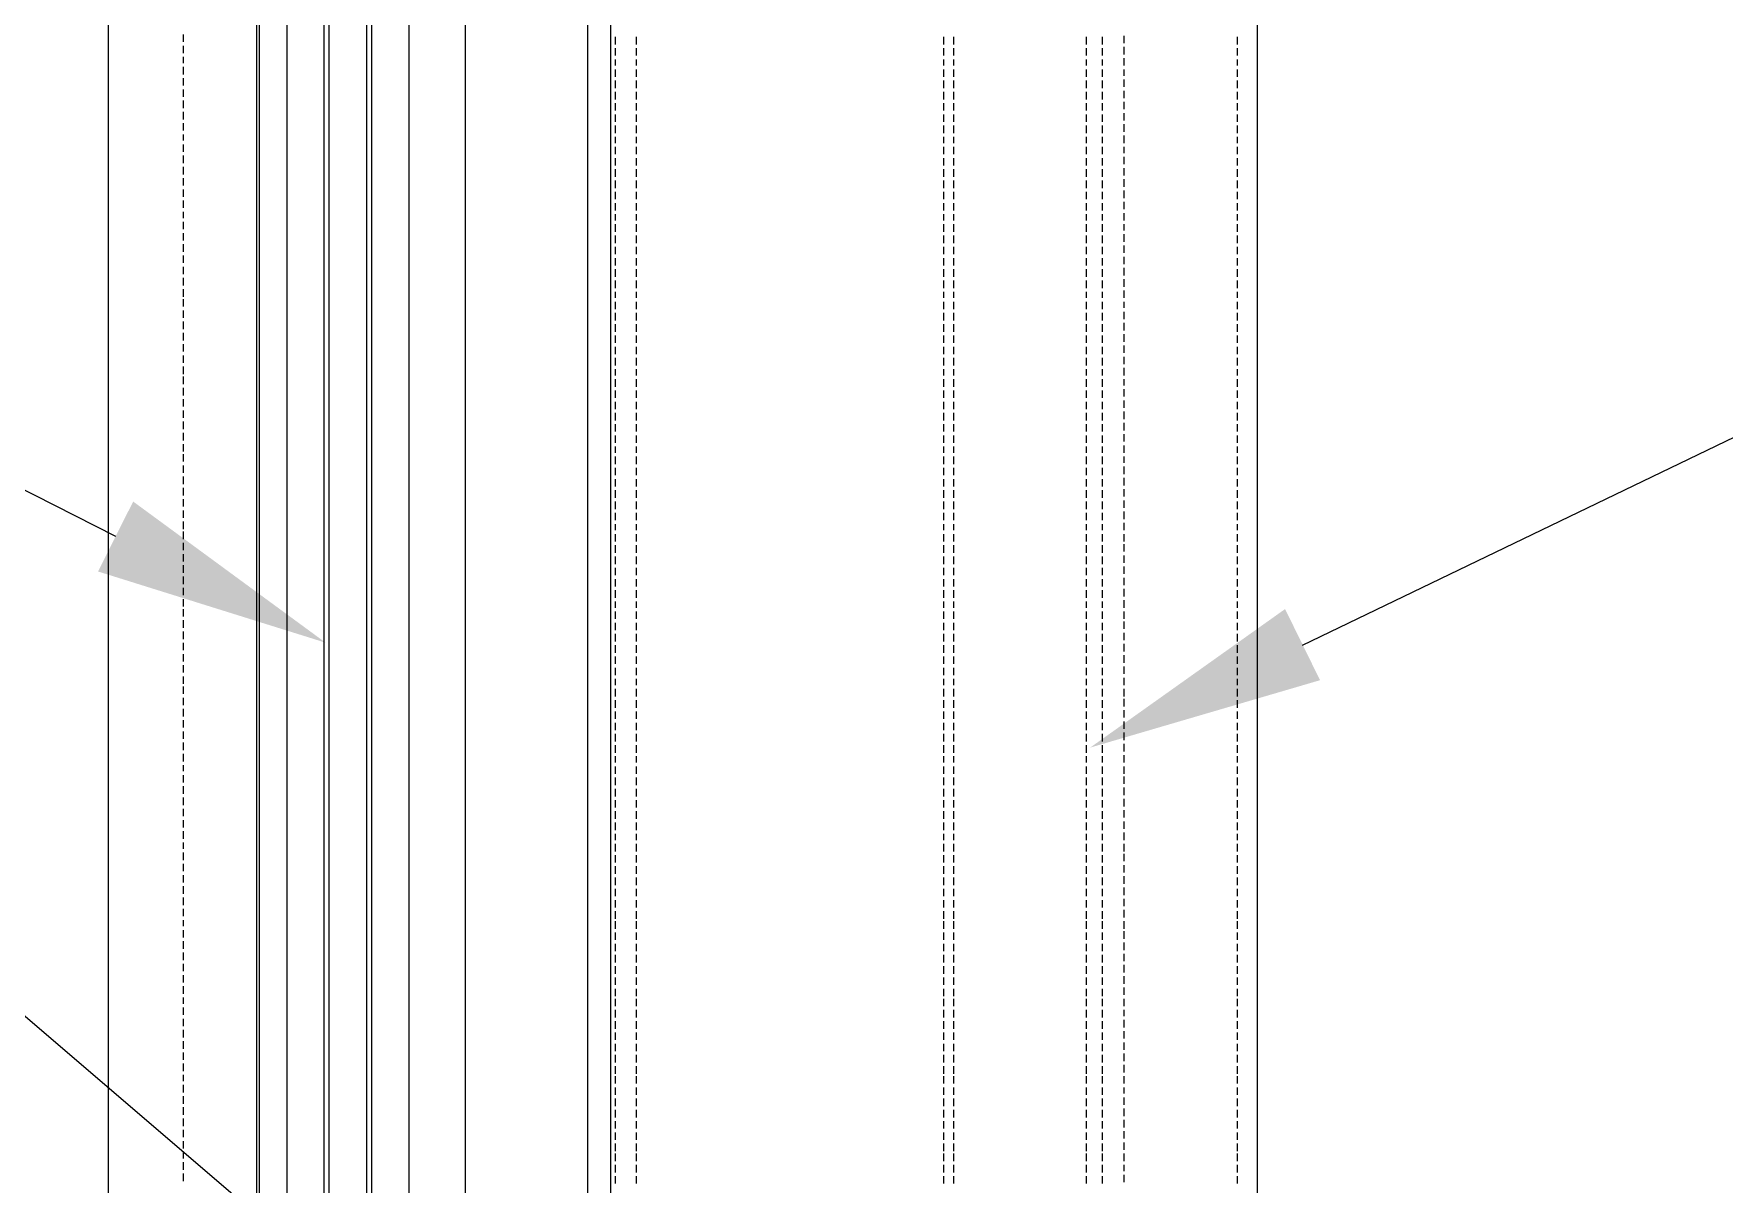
# Model space of a CAD drawing. Header units: millimetres. Extents: x 14345 to 64157, y -11631 to -3212.
# Drawn here: x 31338 to 32769, y -6146 to -5171 of the extents above; entities that cross this region are included whole.
import ezdxf

# ---------------------------------------------------------------- set-up
doc = ezdxf.new("R2010")
doc.units = ezdxf.units.MM
doc.header["$MEASUREMENT"] = 0
doc.layers.add('NewA-Zz_30_30-P_ExternalReferenceDrawing', color=7, linetype='Continuous')

msp = doc.modelspace()

# ---------------------------------------------------------------- hatches: boundary and pattern name
at = {"layer": 'NewA-Zz_30_30-P_ExternalReferenceDrawing', "linetype": 'Continuous', "lineweight": 13}
for points in [[(31421.7, -5567.6), (31392, -5626.9), (31584.7, -5687.2)], [(32427.1, -5719), (32397.5, -5658.7), (32232.4, -5776.1)]]:
    msp.add_hatch(color=7, dxfattribs=at).paths.add_polyline_path(points)

# ---------------------------------------------------------------- linework, layer by layer
at = {"layer": 'NewA-Zz_30_30-P_ExternalReferenceDrawing', "linetype": 'Continuous', "flags": 128}
for points in [[(31400.5, -3581.2), (31400.5, -6691.6)], [(31526.4, -6275.7), (31526.4, -3581.2)], [(31528.6, -6286.3), (31528.6, -3581.2)], [(31551.8, -3581.2), (31551.8, -6473.6), (31806.9, -6473.6), (31806.9, -3581.2)], [(31583.6, -6473.6), (31583.6, -3581.2)], [(31587.8, -6473.6), (31587.8, -3581.2)], [(31619.6, -6473.6), (31619.6, -3581.2)], [(31623.8, -6473.6), (31623.8, -3581.2)], [(31655.6, -6473.6), (31655.6, -3581.2)], [(31703.2, -6473.6), (31703.2, -3581.2)], [(31826, -6267.2), (32374.2, -6267.2), (32374.2, -3581.2)], [(31826, -3581.2), (31826, -6267.2), (32374.2, -6267.2)], [(32412.3, -5689.4), (34251.7, -4802.5), (34451.7, -4802.5)], [(31668.3, -6293.7), (30052.2, -4908.3), (29852.2, -4908.3)], [(31406.9, -5597.3), (30052.2, -4908.3), (29852.2, -4908.3)], [(31464, -5171.8), (31464, -5178.2)], [(31464, -5181.4), (31464, -5187.7)], [(31830.2, -5180.3), (31830.2, -5173.9)], [(31830.2, -5189.8), (31830.2, -5183.5)], [(31848.2, -5180.3), (31848.2, -5173.9)], [(31848.2, -5189.8), (31848.2, -5183.5)], [(32108.5, -5180.3), (32108.5, -5173.9)], [(32108.5, -5189.8), (32108.5, -5183.5)], [(32117, -5180.3), (32117, -5173.9)], [(32117, -5189.8), (32117, -5183.5)], [(32229.2, -5180.3), (32229.2, -5173.9)], [(32229.2, -5189.8), (32229.2, -5183.5)], [(32242.9, -5180.3), (32242.9, -5173.9)], [(32242.9, -5189.8), (32242.9, -5183.5)], [(32260.9, -5172.9), (32260.9, -5179.2)], [(32260.9, -5182.4), (32260.9, -5188.8)], [(32357.2, -5180.3), (32357.2, -5173.9)], [(32357.2, -5189.8), (32357.2, -5183.5)], [(31464, -5190.9), (31464, -5196.2)], [(31830.2, -5198.3), (31830.2, -5193)], [(31848.2, -5198.3), (31848.2, -5193)], [(32108.5, -5198.3), (32108.5, -5193)], [(32117, -5198.3), (32117, -5193)], [(32229.2, -5198.3), (32229.2, -5193)], [(32242.9, -5198.3), (32242.9, -5193)], [(32260.9, -5191.9), (32260.9, -5198.3)], [(32357.2, -5198.3), (32357.2, -5193)], [(31464, -5199.3), (31464, -5205.7)], [(31464, -5208.9), (31464, -5215.2)], [(31830.2, -5207.8), (31830.2, -5201.5)], [(31830.2, -5217.3), (31830.2, -5211)], [(31848.2, -5207.8), (31848.2, -5201.5)], [(31848.2, -5217.3), (31848.2, -5211)], [(32108.5, -5207.8), (32108.5, -5201.5)], [(32108.5, -5217.3), (32108.5, -5211)], [(32117, -5207.8), (32117, -5201.5)], [(32117, -5217.3), (32117, -5211)], [(32229.2, -5207.8), (32229.2, -5201.5)], [(32229.2, -5217.3), (32229.2, -5211)], [(32242.9, -5207.8), (32242.9, -5201.5)], [(32242.9, -5217.3), (32242.9, -5211)], [(32260.9, -5201.5), (32260.9, -5206.8)], [(32260.9, -5209.9), (32260.9, -5216.3)], [(32357.2, -5207.8), (32357.2, -5201.5)], [(32357.2, -5217.3), (32357.2, -5211)], [(31464, -5218.4), (31464, -5224.7)], [(31830.2, -5226.9), (31830.2, -5220.5)], [(31848.2, -5226.9), (31848.2, -5220.5)], [(32108.5, -5226.9), (32108.5, -5220.5)], [(32117, -5226.9), (32117, -5220.5)], [(32229.2, -5226.9), (32229.2, -5220.5)], [(32242.9, -5226.9), (32242.9, -5220.5)], [(32260.9, -5219.5), (32260.9, -5225.8)], [(32357.2, -5226.9), (32357.2, -5220.5)], [(31464, -5227.9), (31464, -5234.3)], [(31464, -5237.4), (31464, -5243.8)], [(31830.2, -5236.4), (31830.2, -5230)], [(31830.2, -5245.9), (31830.2, -5239.6)], [(31848.2, -5236.4), (31848.2, -5230)], [(31848.2, -5245.9), (31848.2, -5239.6)], [(32108.5, -5236.4), (32108.5, -5230)], [(32108.5, -5245.9), (32108.5, -5239.6)], [(32117, -5236.4), (32117, -5230)], [(32117, -5245.9), (32117, -5239.6)], [(32229.2, -5236.4), (32229.2, -5230)], [(32229.2, -5245.9), (32229.2, -5239.6)], [(32242.9, -5236.4), (32242.9, -5230)], [(32242.9, -5245.9), (32242.9, -5239.6)], [(32260.9, -5229), (32260.9, -5235.3)], [(32260.9, -5238.5), (32260.9, -5244.9)], [(32357.2, -5236.4), (32357.2, -5230)], [(32357.2, -5245.9), (32357.2, -5239.6)], [(31464, -5247), (31464, -5253.3)], [(31830.2, -5255.4), (31830.2, -5249.1)], [(31848.2, -5255.4), (31848.2, -5249.1)], [(32108.5, -5255.4), (32108.5, -5249.1)], [(32117, -5255.4), (32117, -5249.1)], [(32229.2, -5255.4), (32229.2, -5249.1)], [(32242.9, -5255.4), (32242.9, -5249.1)], [(32260.9, -5248), (32260.9, -5254.4)], [(32357.2, -5255.4), (32357.2, -5249.1)], [(31464, -5256.5), (31464, -5261.8)], [(31464, -5265), (31464, -5271.3)], [(31830.2, -5263.9), (31830.2, -5258.6)], [(31830.2, -5273.4), (31830.2, -5267.1)], [(31848.2, -5263.9), (31848.2, -5258.6)], [(31848.2, -5273.4), (31848.2, -5267.1)], [(32108.5, -5263.9), (32108.5, -5258.6)], [(32108.5, -5273.4), (32108.5, -5267.1)], [(32117, -5263.9), (32117, -5258.6)], [(32117, -5273.4), (32117, -5267.1)], [(32229.2, -5263.9), (32229.2, -5258.6)], [(32229.2, -5273.4), (32229.2, -5267.1)], [(32242.9, -5263.9), (32242.9, -5258.6)], [(32242.9, -5273.4), (32242.9, -5267.1)], [(32260.9, -5257.6), (32260.9, -5263.9)], [(32260.9, -5267.1), (32260.9, -5272.4)], [(32357.2, -5263.9), (32357.2, -5258.6)], [(32357.2, -5273.4), (32357.2, -5267.1)], [(31464, -5274.5), (31464, -5280.8)], [(31830.2, -5283), (31830.2, -5276.6)], [(31848.2, -5283), (31848.2, -5276.6)], [(32108.5, -5283), (32108.5, -5276.6)], [(32117, -5283), (32117, -5276.6)], [(32229.2, -5283), (32229.2, -5276.6)], [(32242.9, -5283), (32242.9, -5276.6)], [(32260.9, -5275.5), (32260.9, -5281.9)], [(32357.2, -5283), (32357.2, -5276.6)], [(31464, -5284), (31464, -5290.4)], [(31464, -5293.5), (31464, -5299.9)], [(31830.2, -5292.5), (31830.2, -5286.1)], [(31830.2, -5302), (31830.2, -5295.7)], [(31848.2, -5292.5), (31848.2, -5286.1)], [(31848.2, -5302), (31848.2, -5295.7)], [(32108.5, -5292.5), (32108.5, -5286.1)], [(32108.5, -5302), (32108.5, -5295.7)], [(32117, -5292.5), (32117, -5286.1)], [(32117, -5302), (32117, -5295.7)], [(32229.2, -5292.5), (32229.2, -5286.1)], [(32229.2, -5302), (32229.2, -5295.7)], [(32242.9, -5292.5), (32242.9, -5286.1)], [(32242.9, -5302), (32242.9, -5295.7)], [(32260.9, -5285.1), (32260.9, -5291.4)], [(32260.9, -5294.6), (32260.9, -5300.9)], [(32357.2, -5292.5), (32357.2, -5286.1)], [(32357.2, -5302), (32357.2, -5295.7)], [(31464, -5303.1), (31464, -5309.4)], [(31830.2, -5311.5), (31830.2, -5305.2)], [(31848.2, -5311.5), (31848.2, -5305.2)], [(32108.5, -5311.5), (32108.5, -5305.2)], [(32117, -5311.5), (32117, -5305.2)], [(32229.2, -5311.5), (32229.2, -5305.2)], [(32242.9, -5311.5), (32242.9, -5305.2)], [(32260.9, -5304.1), (32260.9, -5310.5)], [(32357.2, -5311.5), (32357.2, -5305.2)], [(31464, -5312.6), (31464, -5318.9)], [(31464, -5322.1), (31464, -5327.4)], [(31830.2, -5321.1), (31830.2, -5314.7)], [(31830.2, -5329.5), (31830.2, -5324.2)], [(31848.2, -5321.1), (31848.2, -5314.7)], [(31848.2, -5329.5), (31848.2, -5324.2)], [(32108.5, -5321.1), (32108.5, -5314.7)], [(32108.5, -5329.5), (32108.5, -5324.2)], [(32117, -5321.1), (32117, -5314.7)], [(32117, -5329.5), (32117, -5324.2)], [(32229.2, -5321.1), (32229.2, -5314.7)], [(32229.2, -5329.5), (32229.2, -5324.2)], [(32242.9, -5321.1), (32242.9, -5314.7)], [(32242.9, -5329.5), (32242.9, -5324.2)], [(32260.9, -5313.6), (32260.9, -5320)], [(32260.9, -5323.2), (32260.9, -5329.5)], [(32357.2, -5321.1), (32357.2, -5314.7)], [(32357.2, -5329.5), (32357.2, -5324.2)], [(31464, -5330.6), (31464, -5336.9)], [(31464, -5340.1), (31464, -5346.5)], [(31830.2, -5339), (31830.2, -5332.7)], [(31848.2, -5339), (31848.2, -5332.7)], [(32108.5, -5339), (32108.5, -5332.7)], [(32117, -5339), (32117, -5332.7)], [(32229.2, -5339), (32229.2, -5332.7)], [(32242.9, -5339), (32242.9, -5332.7)], [(32260.9, -5332.7), (32260.9, -5338)], [(32357.2, -5339), (32357.2, -5332.7)], [(31464, -5349.6), (31464, -5356)], [(31830.2, -5348.6), (31830.2, -5342.2)], [(31830.2, -5358.1), (31830.2, -5351.7)], [(31848.2, -5348.6), (31848.2, -5342.2)], [(31848.2, -5358.1), (31848.2, -5351.7)], [(32108.5, -5348.6), (32108.5, -5342.2)], [(32108.5, -5358.1), (32108.5, -5351.7)], [(32117, -5348.6), (32117, -5342.2)], [(32117, -5358.1), (32117, -5351.7)], [(32229.2, -5348.6), (32229.2, -5342.2)], [(32229.2, -5358.1), (32229.2, -5351.7)], [(32242.9, -5348.6), (32242.9, -5342.2)], [(32242.9, -5358.1), (32242.9, -5351.7)], [(32260.9, -5341.2), (32260.9, -5347.5)], [(32260.9, -5350.7), (32260.9, -5357)], [(32357.2, -5348.6), (32357.2, -5342.2)], [(32357.2, -5358.1), (32357.2, -5351.7)], [(31464, -5359.2), (31464, -5365.5)], [(31464, -5368.7), (31464, -5375)], [(31830.2, -5367.6), (31830.2, -5361.3)], [(31848.2, -5367.6), (31848.2, -5361.3)], [(32108.5, -5367.6), (32108.5, -5361.3)], [(32117, -5367.6), (32117, -5361.3)], [(32229.2, -5367.6), (32229.2, -5361.3)], [(32242.9, -5367.6), (32242.9, -5361.3)], [(32260.9, -5360.2), (32260.9, -5366.6)], [(32357.2, -5367.6), (32357.2, -5361.3)], [(31464, -5378.2), (31464, -5384.6)], [(31830.2, -5377.1), (31830.2, -5370.8)], [(31830.2, -5386.7), (31830.2, -5380.3)], [(31848.2, -5377.1), (31848.2, -5370.8)], [(31848.2, -5386.7), (31848.2, -5380.3)], [(32108.5, -5377.1), (32108.5, -5370.8)], [(32108.5, -5386.7), (32108.5, -5380.3)], [(32117, -5377.1), (32117, -5370.8)], [(32117, -5386.7), (32117, -5380.3)], [(32229.2, -5377.1), (32229.2, -5370.8)], [(32229.2, -5386.7), (32229.2, -5380.3)], [(32242.9, -5377.1), (32242.9, -5370.8)], [(32242.9, -5386.7), (32242.9, -5380.3)], [(32260.9, -5369.7), (32260.9, -5376.1)], [(32260.9, -5379.3), (32260.9, -5385.6)], [(32357.2, -5377.1), (32357.2, -5370.8)], [(32357.2, -5386.7), (32357.2, -5380.3)], [(31464, -5387.7), (31464, -5394.1)], [(31464, -5396.2), (31464, -5402.5)], [(31830.2, -5395.1), (31830.2, -5389.8)], [(31830.2, -5404.7), (31830.2, -5398.3)], [(31848.2, -5395.1), (31848.2, -5389.8)], [(31848.2, -5404.7), (31848.2, -5398.3)], [(32108.5, -5395.1), (32108.5, -5389.8)], [(32108.5, -5404.7), (32108.5, -5398.3)], [(32117, -5395.1), (32117, -5389.8)], [(32117, -5404.7), (32117, -5398.3)], [(32229.2, -5395.1), (32229.2, -5389.8)], [(32229.2, -5404.7), (32229.2, -5398.3)], [(32242.9, -5395.1), (32242.9, -5389.8)], [(32242.9, -5404.7), (32242.9, -5398.3)], [(32260.9, -5388.8), (32260.9, -5395.1)], [(32260.9, -5398.3), (32260.9, -5403.6)], [(32357.2, -5395.1), (32357.2, -5389.8)], [(32357.2, -5404.7), (32357.2, -5398.3)], [(31464, -5405.7), (31464, -5412.1)], [(31830.2, -5414.2), (31830.2, -5407.8)], [(31848.2, -5414.2), (31848.2, -5407.8)], [(32108.5, -5414.2), (32108.5, -5407.8)], [(32117, -5414.2), (32117, -5407.8)], [(32229.2, -5414.2), (32229.2, -5407.8)], [(32242.9, -5414.2), (32242.9, -5407.8)], [(32260.9, -5406.8), (32260.9, -5413.1)], [(32357.2, -5414.2), (32357.2, -5407.8)], [(31464, -5415.2), (31464, -5421.6)], [(31464, -5424.8), (31464, -5431.1)], [(31830.2, -5423.7), (31830.2, -5417.4)], [(31830.2, -5433.2), (31830.2, -5426.9)], [(31848.2, -5423.7), (31848.2, -5417.4)], [(31848.2, -5433.2), (31848.2, -5426.9)], [(32108.5, -5423.7), (32108.5, -5417.4)], [(32108.5, -5433.2), (32108.5, -5426.9)], [(32117, -5423.7), (32117, -5417.4)], [(32117, -5433.2), (32117, -5426.9)], [(32229.2, -5423.7), (32229.2, -5417.4)], [(32229.2, -5433.2), (32229.2, -5426.9)], [(32242.9, -5423.7), (32242.9, -5417.4)], [(32242.9, -5433.2), (32242.9, -5426.9)], [(32260.9, -5416.3), (32260.9, -5422.7)], [(32260.9, -5425.8), (32260.9, -5432.2)], [(32357.2, -5423.7), (32357.2, -5417.4)], [(32357.2, -5433.2), (32357.2, -5426.9)], [(31464, -5434.3), (31464, -5440.6)], [(31830.2, -5442.8), (31830.2, -5436.4)], [(31848.2, -5442.8), (31848.2, -5436.4)], [(32108.5, -5442.8), (32108.5, -5436.4)], [(32117, -5442.8), (32117, -5436.4)], [(32229.2, -5442.8), (32229.2, -5436.4)], [(32242.9, -5442.8), (32242.9, -5436.4)], [(32260.9, -5435.4), (32260.9, -5441.7)], [(32357.2, -5442.8), (32357.2, -5436.4)], [(31464, -5443.8), (31464, -5450.2)], [(31464, -5453.3), (31464, -5459.7)], [(31830.2, -5452.3), (31830.2, -5445.9)], [(31830.2, -5460.8), (31830.2, -5455.5)], [(31848.2, -5452.3), (31848.2, -5445.9)], [(31848.2, -5460.8), (31848.2, -5455.5)], [(32108.5, -5452.3), (32108.5, -5445.9)], [(32108.5, -5460.8), (32108.5, -5455.5)], [(32117, -5452.3), (32117, -5445.9)], [(32117, -5460.8), (32117, -5455.5)], [(32229.2, -5452.3), (32229.2, -5445.9)], [(32229.2, -5460.8), (32229.2, -5455.5)], [(32242.9, -5452.3), (32242.9, -5445.9)], [(32242.9, -5460.8), (32242.9, -5455.5)], [(32260.9, -5444.9), (32260.9, -5451.2)], [(32260.9, -5454.4), (32260.9, -5460.8)], [(32357.2, -5452.3), (32357.2, -5445.9)], [(32357.2, -5460.8), (32357.2, -5455.5)], [(31464, -5461.8), (31464, -5468.2)], [(31830.2, -5470.3), (31830.2, -5463.9)], [(31848.2, -5470.3), (31848.2, -5463.9)], [(32108.5, -5470.3), (32108.5, -5463.9)], [(32117, -5470.3), (32117, -5463.9)], [(32229.2, -5470.3), (32229.2, -5463.9)], [(32242.9, -5470.3), (32242.9, -5463.9)], [(32260.9, -5463.9), (32260.9, -5469.2)], [(32357.2, -5470.3), (32357.2, -5463.9)], [(31464, -5471.3), (31464, -5477.7)], [(31464, -5480.9), (31464, -5487.2)], [(31830.2, -5479.8), (31830.2, -5473.5)], [(31830.2, -5489.3), (31830.2, -5483)], [(31848.2, -5479.8), (31848.2, -5473.5)], [(31848.2, -5489.3), (31848.2, -5483)], [(32108.5, -5479.8), (32108.5, -5473.5)], [(32108.5, -5489.3), (32108.5, -5483)], [(32117, -5479.8), (32117, -5473.5)], [(32117, -5489.3), (32117, -5483)], [(32229.2, -5479.8), (32229.2, -5473.5)], [(32229.2, -5489.3), (32229.2, -5483)], [(32242.9, -5479.8), (32242.9, -5473.5)], [(32242.9, -5489.3), (32242.9, -5483)], [(32260.9, -5472.4), (32260.9, -5478.7)], [(32260.9, -5481.9), (32260.9, -5488.3)], [(32357.2, -5479.8), (32357.2, -5473.5)], [(32357.2, -5489.3), (32357.2, -5483)], [(31464, -5490.4), (31464, -5496.7)], [(31830.2, -5498.9), (31830.2, -5492.5)], [(31848.2, -5498.9), (31848.2, -5492.5)], [(32108.5, -5498.9), (32108.5, -5492.5)], [(32117, -5498.9), (32117, -5492.5)], [(32229.2, -5498.9), (32229.2, -5492.5)], [(32242.9, -5498.9), (32242.9, -5492.5)], [(32260.9, -5491.4), (32260.9, -5497.8)], [(32357.2, -5498.9), (32357.2, -5492.5)], [(31464, -5499.9), (31464, -5506.3)], [(31464, -5509.4), (31464, -5515.8)], [(31830.2, -5508.4), (31830.2, -5502)], [(31830.2, -5517.9), (31830.2, -5511.6)], [(31848.2, -5508.4), (31848.2, -5502)], [(31848.2, -5517.9), (31848.2, -5511.6)], [(32108.5, -5508.4), (32108.5, -5502)], [(32108.5, -5517.9), (32108.5, -5511.6)], [(32117, -5508.4), (32117, -5502)], [(32117, -5517.9), (32117, -5511.6)], [(32229.2, -5508.4), (32229.2, -5502)], [(32229.2, -5517.9), (32229.2, -5511.6)], [(32242.9, -5508.4), (32242.9, -5502)], [(32242.9, -5517.9), (32242.9, -5511.6)], [(32260.9, -5501), (32260.9, -5507.3)], [(32260.9, -5510.5), (32260.9, -5516.8)], [(32357.2, -5508.4), (32357.2, -5502)], [(32357.2, -5517.9), (32357.2, -5511.6)], [(31464, -5519), (31464, -5525.3)], [(31830.2, -5526.4), (31830.2, -5521.1)], [(31848.2, -5526.4), (31848.2, -5521.1)], [(32108.5, -5526.4), (32108.5, -5521.1)], [(32117, -5526.4), (32117, -5521.1)], [(32229.2, -5526.4), (32229.2, -5521.1)], [(32242.9, -5526.4), (32242.9, -5521.1)], [(32260.9, -5520), (32260.9, -5526.4)], [(32357.2, -5526.4), (32357.2, -5521.1)], [(31464, -5527.4), (31464, -5533.8)], [(31464, -5537), (31464, -5543.3)], [(31830.2, -5535.9), (31830.2, -5529.5)], [(31830.2, -5545.4), (31830.2, -5539.1)], [(31848.2, -5535.9), (31848.2, -5529.5)], [(31848.2, -5545.4), (31848.2, -5539.1)], [(32108.5, -5535.9), (32108.5, -5529.5)], [(32108.5, -5545.4), (32108.5, -5539.1)], [(32117, -5535.9), (32117, -5529.5)], [(32117, -5545.4), (32117, -5539.1)], [(32229.2, -5535.9), (32229.2, -5529.5)], [(32229.2, -5545.4), (32229.2, -5539.1)], [(32242.9, -5535.9), (32242.9, -5529.5)], [(32242.9, -5545.4), (32242.9, -5539.1)], [(32260.9, -5529.5), (32260.9, -5534.8)], [(32260.9, -5538), (32260.9, -5544.4)], [(32357.2, -5535.9), (32357.2, -5529.5)], [(32357.2, -5545.4), (32357.2, -5539.1)], [(31464, -5546.5), (31464, -5552.8)], [(31830.2, -5554.9), (31830.2, -5548.6)], [(31848.2, -5554.9), (31848.2, -5548.6)], [(32108.5, -5554.9), (32108.5, -5548.6)], [(32117, -5554.9), (32117, -5548.6)], [(32229.2, -5554.9), (32229.2, -5548.6)], [(32242.9, -5554.9), (32242.9, -5548.6)], [(32260.9, -5547.5), (32260.9, -5553.9)], [(32357.2, -5554.9), (32357.2, -5548.6)], [(31464, -5556), (31464, -5562.4)], [(31464, -5565.5), (31464, -5571.9)], [(31830.2, -5564.5), (31830.2, -5558.1)], [(31830.2, -5574), (31830.2, -5567.6)], [(31848.2, -5564.5), (31848.2, -5558.1)], [(31848.2, -5574), (31848.2, -5567.6)], [(32108.5, -5564.5), (32108.5, -5558.1)], [(32108.5, -5574), (32108.5, -5567.6)], [(32117, -5564.5), (32117, -5558.1)], [(32117, -5574), (32117, -5567.6)], [(32229.2, -5564.5), (32229.2, -5558.1)], [(32229.2, -5574), (32229.2, -5567.6)], [(32242.9, -5564.5), (32242.9, -5558.1)], [(32242.9, -5574), (32242.9, -5567.6)], [(32260.9, -5557.1), (32260.9, -5563.4)], [(32260.9, -5566.6), (32260.9, -5572.9)], [(32357.2, -5564.5), (32357.2, -5558.1)], [(32357.2, -5574), (32357.2, -5567.6)], [(31464, -5575.1), (31464, -5581.4)], [(31830.2, -5583.5), (31830.2, -5577.2)], [(31848.2, -5583.5), (31848.2, -5577.2)], [(32108.5, -5583.5), (32108.5, -5577.2)], [(32117, -5583.5), (32117, -5577.2)], [(32229.2, -5583.5), (32229.2, -5577.2)], [(32242.9, -5583.5), (32242.9, -5577.2)], [(32260.9, -5576.1), (32260.9, -5582.5)], [(32357.2, -5583.5), (32357.2, -5577.2)], [(31464, -5584.6), (31464, -5590.9)], [(31464, -5593), (31464, -5599.4)], [(31830.2, -5592), (31830.2, -5586.7)], [(31830.2, -5601.5), (31830.2, -5595.2)], [(31848.2, -5592), (31848.2, -5586.7)], [(31848.2, -5601.5), (31848.2, -5595.2)], [(32108.5, -5592), (32108.5, -5586.7)], [(32108.5, -5601.5), (32108.5, -5595.2)], [(32117, -5592), (32117, -5586.7)], [(32117, -5601.5), (32117, -5595.2)], [(32229.2, -5592), (32229.2, -5586.7)], [(32229.2, -5601.5), (32229.2, -5595.2)], [(32242.9, -5592), (32242.9, -5586.7)], [(32242.9, -5601.5), (32242.9, -5595.2)], [(32260.9, -5585.6), (32260.9, -5592)], [(32260.9, -5595.2), (32260.9, -5601.5)], [(32357.2, -5592), (32357.2, -5586.7)], [(32357.2, -5601.5), (32357.2, -5595.2)], [(31464, -5602.6), (31464, -5608.9)], [(31464, -5612.1), (31464, -5618.4)], [(31830.2, -5611), (31830.2, -5604.7)], [(31848.2, -5611), (31848.2, -5604.7)], [(32108.5, -5611), (32108.5, -5604.7)], [(32117, -5611), (32117, -5604.7)], [(32229.2, -5611), (32229.2, -5604.7)], [(32242.9, -5611), (32242.9, -5604.7)], [(32260.9, -5603.6), (32260.9, -5610)], [(32357.2, -5611), (32357.2, -5604.7)], [(31464, -5621.6), (31464, -5628)], [(31830.2, -5620.6), (31830.2, -5614.2)], [(31830.2, -5630.1), (31830.2, -5623.7)], [(31848.2, -5620.6), (31848.2, -5614.2)], [(31848.2, -5630.1), (31848.2, -5623.7)], [(32108.5, -5620.6), (32108.5, -5614.2)], [(32108.5, -5630.1), (32108.5, -5623.7)], [(32117, -5620.6), (32117, -5614.2)], [(32117, -5630.1), (32117, -5623.7)], [(32229.2, -5620.6), (32229.2, -5614.2)], [(32229.2, -5630.1), (32229.2, -5623.7)], [(32242.9, -5620.6), (32242.9, -5614.2)], [(32242.9, -5630.1), (32242.9, -5623.7)], [(32260.9, -5613.2), (32260.9, -5619.5)], [(32260.9, -5622.7), (32260.9, -5629)], [(32357.2, -5620.6), (32357.2, -5614.2)], [(32357.2, -5630.1), (32357.2, -5623.7)], [(31464, -5631.1), (31464, -5637.5)], [(31464, -5640.7), (31464, -5647)], [(31830.2, -5639.6), (31830.2, -5633.3)], [(31848.2, -5639.6), (31848.2, -5633.3)], [(32108.5, -5639.6), (32108.5, -5633.3)], [(32117, -5639.6), (32117, -5633.3)], [(32229.2, -5639.6), (32229.2, -5633.3)], [(32242.9, -5639.6), (32242.9, -5633.3)], [(32260.9, -5632.2), (32260.9, -5638.6)], [(32260.9, -5641.7), (32260.9, -5648.1)], [(32357.2, -5639.6), (32357.2, -5633.3)], [(31464, -5650.2), (31464, -5656.5)], [(31830.2, -5649.1), (31830.2, -5642.8)], [(31830.2, -5657.6), (31830.2, -5652.3)], [(31848.2, -5649.1), (31848.2, -5642.8)], [(31848.2, -5657.6), (31848.2, -5652.3)], [(32108.5, -5649.1), (32108.5, -5642.8)], [(32108.5, -5657.6), (32108.5, -5652.3)], [(32117, -5649.1), (32117, -5642.8)], [(32117, -5657.6), (32117, -5652.3)], [(32229.2, -5649.1), (32229.2, -5642.8)], [(32229.2, -5657.6), (32229.2, -5652.3)], [(32242.9, -5649.1), (32242.9, -5642.8)], [(32242.9, -5657.6), (32242.9, -5652.3)], [(32260.9, -5651.3), (32260.9, -5657.6)], [(32357.2, -5649.1), (32357.2, -5642.8)], [(32357.2, -5657.6), (32357.2, -5652.3)], [(31464, -5658.7), (31464, -5665)], [(31464, -5668.2), (31464, -5674.5)], [(31830.2, -5667.1), (31830.2, -5660.8)], [(31830.2, -5676.7), (31830.2, -5670.3)], [(31848.2, -5667.1), (31848.2, -5660.8)], [(31848.2, -5676.7), (31848.2, -5670.3)], [(32108.5, -5667.1), (32108.5, -5660.8)], [(32108.5, -5676.7), (32108.5, -5670.3)], [(32117, -5667.1), (32117, -5660.8)], [(32117, -5676.7), (32117, -5670.3)], [(32229.2, -5667.1), (32229.2, -5660.8)], [(32229.2, -5676.7), (32229.2, -5670.3)], [(32242.9, -5667.1), (32242.9, -5660.8)], [(32242.9, -5676.7), (32242.9, -5670.3)], [(32260.9, -5660.8), (32260.9, -5667.1)], [(32260.9, -5669.2), (32260.9, -5675.6)], [(32357.2, -5667.1), (32357.2, -5660.8)], [(32357.2, -5676.7), (32357.2, -5670.3)], [(31464, -5677.7), (31464, -5684.1)], [(31830.2, -5686.2), (31830.2, -5679.8)], [(31848.2, -5686.2), (31848.2, -5679.8)], [(32108.5, -5686.2), (32108.5, -5679.8)], [(32117, -5686.2), (32117, -5679.8)], [(32229.2, -5686.2), (32229.2, -5679.8)], [(32242.9, -5686.2), (32242.9, -5679.8)], [(32260.9, -5678.8), (32260.9, -5685.1)], [(32357.2, -5686.2), (32357.2, -5679.8)], [(31464, -5687.2), (31464, -5693.6)], [(31464, -5696.8), (31464, -5703.1)], [(31830.2, -5695.7), (31830.2, -5689.4)], [(31830.2, -5705.2), (31830.2, -5698.9)], [(31848.2, -5695.7), (31848.2, -5689.4)], [(31848.2, -5705.2), (31848.2, -5698.9)], [(32108.5, -5695.7), (32108.5, -5689.4)], [(32108.5, -5705.2), (32108.5, -5698.9)], [(32117, -5695.7), (32117, -5689.4)], [(32117, -5705.2), (32117, -5698.9)], [(32229.2, -5695.7), (32229.2, -5689.4)], [(32229.2, -5705.2), (32229.2, -5698.9)], [(32242.9, -5695.7), (32242.9, -5689.4)], [(32242.9, -5705.2), (32242.9, -5698.9)], [(32260.9, -5688.3), (32260.9, -5694.6)], [(32260.9, -5697.8), (32260.9, -5704.2)], [(32357.2, -5695.7), (32357.2, -5689.4)], [(32357.2, -5705.2), (32357.2, -5698.9)], [(31464, -5706.3), (31464, -5712.6)], [(31830.2, -5714.8), (31830.2, -5708.4)], [(31848.2, -5714.8), (31848.2, -5708.4)], [(32108.5, -5714.8), (32108.5, -5708.4)], [(32117, -5714.8), (32117, -5708.4)], [(32229.2, -5714.8), (32229.2, -5708.4)], [(32242.9, -5714.8), (32242.9, -5708.4)], [(32260.9, -5707.3), (32260.9, -5713.7)], [(32357.2, -5714.8), (32357.2, -5708.4)], [(31464, -5715.8), (31464, -5722.2)], [(31464, -5724.3), (31464, -5730.6)], [(31830.2, -5723.2), (31830.2, -5717.9)], [(31830.2, -5732.7), (31830.2, -5726.4)], [(31848.2, -5723.2), (31848.2, -5717.9)], [(31848.2, -5732.7), (31848.2, -5726.4)], [(32108.5, -5723.2), (32108.5, -5717.9)], [(32108.5, -5732.7), (32108.5, -5726.4)], [(32117, -5723.2), (32117, -5717.9)], [(32117, -5732.7), (32117, -5726.4)], [(32229.2, -5723.2), (32229.2, -5717.9)], [(32229.2, -5732.7), (32229.2, -5726.4)], [(32242.9, -5723.2), (32242.9, -5717.9)], [(32242.9, -5732.7), (32242.9, -5726.4)], [(32260.9, -5716.9), (32260.9, -5723.2)], [(32260.9, -5726.4), (32260.9, -5732.7)], [(32357.2, -5723.2), (32357.2, -5717.9)], [(32357.2, -5732.7), (32357.2, -5726.4)], [(31464, -5733.8), (31464, -5740.2)], [(31830.2, -5742.3), (31830.2, -5735.9)], [(31848.2, -5742.3), (31848.2, -5735.9)], [(32108.5, -5742.3), (32108.5, -5735.9)], [(32117, -5742.3), (32117, -5735.9)], [(32229.2, -5742.3), (32229.2, -5735.9)], [(32242.9, -5742.3), (32242.9, -5735.9)], [(32260.9, -5734.9), (32260.9, -5741.2)], [(32357.2, -5742.3), (32357.2, -5735.9)], [(31464, -5743.3), (31464, -5749.7)], [(31464, -5752.9), (31464, -5759.2)], [(31830.2, -5751.8), (31830.2, -5745.4)], [(31830.2, -5761.3), (31830.2, -5755)], [(31848.2, -5751.8), (31848.2, -5745.4)], [(31848.2, -5761.3), (31848.2, -5755)], [(32108.5, -5751.8), (32108.5, -5745.4)], [(32108.5, -5761.3), (32108.5, -5755)], [(32117, -5751.8), (32117, -5745.4)], [(32117, -5761.3), (32117, -5755)], [(32229.2, -5751.8), (32229.2, -5745.4)], [(32229.2, -5761.3), (32229.2, -5755)], [(32242.9, -5751.8), (32242.9, -5745.4)], [(32242.9, -5761.3), (32242.9, -5755)], [(32260.9, -5744.4), (32260.9, -5750.7)], [(32260.9, -5753.9), (32260.9, -5760.3)], [(32357.2, -5751.8), (32357.2, -5745.4)], [(32357.2, -5761.3), (32357.2, -5755)], [(31464, -5762.4), (31464, -5768.7)], [(31830.2, -5770.8), (31830.2, -5764.5)], [(31848.2, -5770.8), (31848.2, -5764.5)], [(32108.5, -5770.8), (32108.5, -5764.5)], [(32117, -5770.8), (32117, -5764.5)], [(32229.2, -5770.8), (32229.2, -5764.5)], [(32242.9, -5770.8), (32242.9, -5764.5)], [(32260.9, -5763.4), (32260.9, -5769.8)], [(32357.2, -5770.8), (32357.2, -5764.5)], [(31464, -5771.9), (31464, -5778.3)], [(31464, -5781.4), (31464, -5787.8)], [(31830.2, -5780.4), (31830.2, -5774)], [(31830.2, -5788.8), (31830.2, -5783.5)], [(31848.2, -5780.4), (31848.2, -5774)], [(31848.2, -5788.8), (31848.2, -5783.5)], [(32108.5, -5780.4), (32108.5, -5774)], [(32108.5, -5788.8), (32108.5, -5783.5)], [(32117, -5780.4), (32117, -5774)], [(32117, -5788.8), (32117, -5783.5)], [(32229.2, -5780.4), (32229.2, -5774)], [(32229.2, -5788.8), (32229.2, -5783.5)], [(32242.9, -5780.4), (32242.9, -5774)], [(32242.9, -5788.8), (32242.9, -5783.5)], [(32260.9, -5773), (32260.9, -5779.3)], [(32260.9, -5782.5), (32260.9, -5788.8)], [(32357.2, -5780.4), (32357.2, -5774)], [(32357.2, -5788.8), (32357.2, -5783.5)], [(31464, -5791), (31464, -5796.2)], [(31830.2, -5798.4), (31830.2, -5792)], [(31848.2, -5798.4), (31848.2, -5792)], [(32108.5, -5798.4), (32108.5, -5792)], [(32117, -5798.4), (32117, -5792)], [(32229.2, -5798.4), (32229.2, -5792)], [(32242.9, -5798.4), (32242.9, -5792)], [(32260.9, -5792), (32260.9, -5798.4)], [(32357.2, -5798.4), (32357.2, -5792)], [(31464, -5799.4), (31464, -5805.8)], [(31464, -5808.9), (31464, -5815.3)], [(31830.2, -5807.9), (31830.2, -5801.5)], [(31830.2, -5817.4), (31830.2, -5811.1)], [(31848.2, -5807.9), (31848.2, -5801.5)], [(31848.2, -5817.4), (31848.2, -5811.1)], [(32108.5, -5807.9), (32108.5, -5801.5)], [(32108.5, -5817.4), (32108.5, -5811.1)], [(32117, -5807.9), (32117, -5801.5)], [(32117, -5817.4), (32117, -5811.1)], [(32229.2, -5807.9), (32229.2, -5801.5)], [(32229.2, -5817.4), (32229.2, -5811.1)], [(32242.9, -5807.9), (32242.9, -5801.5)], [(32242.9, -5817.4), (32242.9, -5811.1)], [(32260.9, -5800.5), (32260.9, -5806.8)], [(32260.9, -5810), (32260.9, -5816.4)], [(32357.2, -5807.9), (32357.2, -5801.5)], [(32357.2, -5817.4), (32357.2, -5811.1)], [(31464, -5818.5), (31464, -5824.8)], [(31830.2, -5826.9), (31830.2, -5820.6)], [(31848.2, -5826.9), (31848.2, -5820.6)], [(32108.5, -5826.9), (32108.5, -5820.6)], [(32117, -5826.9), (32117, -5820.6)], [(32229.2, -5826.9), (32229.2, -5820.6)], [(32242.9, -5826.9), (32242.9, -5820.6)], [(32260.9, -5819.5), (32260.9, -5825.9)], [(32357.2, -5826.9), (32357.2, -5820.6)], [(31464, -5828), (31464, -5834.3)], [(31464, -5837.5), (31464, -5843.9)], [(31830.2, -5836.5), (31830.2, -5830.1)], [(31830.2, -5846), (31830.2, -5839.6)], [(31848.2, -5836.5), (31848.2, -5830.1)], [(31848.2, -5846), (31848.2, -5839.6)], [(32108.5, -5836.5), (32108.5, -5830.1)], [(32108.5, -5846), (32108.5, -5839.6)], [(32117, -5836.5), (32117, -5830.1)], [(32117, -5846), (32117, -5839.6)], [(32229.2, -5836.5), (32229.2, -5830.1)], [(32229.2, -5846), (32229.2, -5839.6)], [(32242.9, -5836.5), (32242.9, -5830.1)], [(32242.9, -5846), (32242.9, -5839.6)], [(32260.9, -5829.1), (32260.9, -5835.4)], [(32260.9, -5838.6), (32260.9, -5844.9)], [(32357.2, -5836.5), (32357.2, -5830.1)], [(32357.2, -5846), (32357.2, -5839.6)], [(31464, -5847), (31464, -5853.4)], [(31830.2, -5854.5), (31830.2, -5849.2)], [(31848.2, -5854.5), (31848.2, -5849.2)], [(32108.5, -5854.5), (32108.5, -5849.2)], [(32117, -5854.5), (32117, -5849.2)], [(32229.2, -5854.5), (32229.2, -5849.2)], [(32242.9, -5854.5), (32242.9, -5849.2)], [(32260.9, -5848.1), (32260.9, -5854.5)], [(32357.2, -5854.5), (32357.2, -5849.2)], [(31464, -5856.6), (31464, -5861.9)], [(31464, -5865), (31464, -5871.4)], [(31830.2, -5864), (31830.2, -5857.6)], [(31830.2, -5873.5), (31830.2, -5867.2)], [(31848.2, -5864), (31848.2, -5857.6)], [(31848.2, -5873.5), (31848.2, -5867.2)], [(32108.5, -5864), (32108.5, -5857.6)], [(32108.5, -5873.5), (32108.5, -5867.2)], [(32117, -5864), (32117, -5857.6)], [(32117, -5873.5), (32117, -5867.2)], [(32229.2, -5864), (32229.2, -5857.6)], [(32229.2, -5873.5), (32229.2, -5867.2)], [(32242.9, -5864), (32242.9, -5857.6)], [(32242.9, -5873.5), (32242.9, -5867.2)], [(32260.9, -5857.6), (32260.9, -5864)], [(32260.9, -5866.1), (32260.9, -5872.4)], [(32357.2, -5864), (32357.2, -5857.6)], [(32357.2, -5873.5), (32357.2, -5867.2)], [(31464, -5874.6), (31464, -5880.9)], [(31464, -5884.1), (31464, -5890.4)], [(31830.2, -5883), (31830.2, -5876.7)], [(31848.2, -5883), (31848.2, -5876.7)], [(32108.5, -5883), (32108.5, -5876.7)], [(32117, -5883), (32117, -5876.7)], [(32229.2, -5883), (32229.2, -5876.7)], [(32242.9, -5883), (32242.9, -5876.7)], [(32260.9, -5875.6), (32260.9, -5882)], [(32260.9, -5885.1), (32260.9, -5891.5)], [(32357.2, -5883), (32357.2, -5876.7)], [(31464, -5893.6), (31464, -5900)], [(31830.2, -5892.6), (31830.2, -5886.2)], [(31830.2, -5902.1), (31830.2, -5895.7)], [(31848.2, -5892.6), (31848.2, -5886.2)], [(31848.2, -5902.1), (31848.2, -5895.7)], [(32108.5, -5892.6), (32108.5, -5886.2)], [(32108.5, -5902.1), (32108.5, -5895.7)], [(32117, -5892.6), (32117, -5886.2)], [(32117, -5902.1), (32117, -5895.7)], [(32229.2, -5892.6), (32229.2, -5886.2)], [(32229.2, -5902.1), (32229.2, -5895.7)], [(32242.9, -5892.6), (32242.9, -5886.2)], [(32242.9, -5902.1), (32242.9, -5895.7)], [(32260.9, -5894.7), (32260.9, -5901)], [(32357.2, -5892.6), (32357.2, -5886.2)], [(32357.2, -5902.1), (32357.2, -5895.7)], [(31464, -5903.1), (31464, -5909.5)], [(31464, -5912.7), (31464, -5919)], [(31830.2, -5911.6), (31830.2, -5905.3)], [(31848.2, -5911.6), (31848.2, -5905.3)], [(32108.5, -5911.6), (32108.5, -5905.3)], [(32117, -5911.6), (32117, -5905.3)], [(32229.2, -5911.6), (32229.2, -5905.3)], [(32242.9, -5911.6), (32242.9, -5905.3)], [(32260.9, -5904.2), (32260.9, -5910.5)], [(32260.9, -5913.7), (32260.9, -5920.1)], [(32357.2, -5911.6), (32357.2, -5905.3)], [(31464, -5922.2), (31464, -5927.5)], [(31830.2, -5921.1), (31830.2, -5914.8)], [(31830.2, -5929.6), (31830.2, -5923.2)], [(31848.2, -5921.1), (31848.2, -5914.8)], [(31848.2, -5929.6), (31848.2, -5923.2)], [(32108.5, -5921.1), (32108.5, -5914.8)], [(32108.5, -5929.6), (32108.5, -5923.2)], [(32117, -5921.1), (32117, -5914.8)], [(32117, -5929.6), (32117, -5923.2)], [(32229.2, -5921.1), (32229.2, -5914.8)], [(32229.2, -5929.6), (32229.2, -5923.2)], [(32242.9, -5921.1), (32242.9, -5914.8)], [(32242.9, -5929.6), (32242.9, -5923.2)], [(32260.9, -5923.2), (32260.9, -5929.6)], [(32357.2, -5921.1), (32357.2, -5914.8)], [(32357.2, -5929.6), (32357.2, -5923.2)], [(31464, -5930.7), (31464, -5937)], [(31464, -5940.2), (31464, -5946.5)], [(31830.2, -5939.1), (31830.2, -5932.8)], [(31830.2, -5948.6), (31830.2, -5942.3)], [(31848.2, -5939.1), (31848.2, -5932.8)], [(31848.2, -5948.6), (31848.2, -5942.3)], [(32108.5, -5939.1), (32108.5, -5932.8)], [(32108.5, -5948.6), (32108.5, -5942.3)], [(32117, -5939.1), (32117, -5932.8)], [(32117, -5948.6), (32117, -5942.3)], [(32229.2, -5939.1), (32229.2, -5932.8)], [(32229.2, -5948.6), (32229.2, -5942.3)], [(32242.9, -5939.1), (32242.9, -5932.8)], [(32242.9, -5948.6), (32242.9, -5942.3)], [(32260.9, -5931.7), (32260.9, -5938.1)], [(32260.9, -5941.2), (32260.9, -5947.6)], [(32357.2, -5939.1), (32357.2, -5932.8)], [(32357.2, -5948.6), (32357.2, -5942.3)], [(31464, -5949.7), (31464, -5956.1)], [(31830.2, -5958.2), (31830.2, -5951.8)], [(31848.2, -5958.2), (31848.2, -5951.8)], [(32108.5, -5958.2), (32108.5, -5951.8)], [(32117, -5958.2), (32117, -5951.8)], [(32229.2, -5958.2), (32229.2, -5951.8)], [(32242.9, -5958.2), (32242.9, -5951.8)], [(32260.9, -5950.8), (32260.9, -5957.1)], [(32357.2, -5958.2), (32357.2, -5951.8)], [(31464, -5959.2), (31464, -5965.6)], [(31464, -5968.8), (31464, -5975.1)], [(31830.2, -5967.7), (31830.2, -5961.3)], [(31830.2, -5977.2), (31830.2, -5970.9)], [(31848.2, -5967.7), (31848.2, -5961.3)], [(31848.2, -5977.2), (31848.2, -5970.9)], [(32108.5, -5967.7), (32108.5, -5961.3)], [(32108.5, -5977.2), (32108.5, -5970.9)], [(32117, -5967.7), (32117, -5961.3)], [(32117, -5977.2), (32117, -5970.9)], [(32229.2, -5967.7), (32229.2, -5961.3)], [(32229.2, -5977.2), (32229.2, -5970.9)], [(32242.9, -5967.7), (32242.9, -5961.3)], [(32242.9, -5977.2), (32242.9, -5970.9)], [(32260.9, -5960.3), (32260.9, -5966.6)], [(32260.9, -5969.8), (32260.9, -5976.2)], [(32357.2, -5967.7), (32357.2, -5961.3)], [(32357.2, -5977.2), (32357.2, -5970.9)], [(31464, -5978.3), (31464, -5984.6)], [(31830.2, -5986.7), (31830.2, -5980.4)], [(31848.2, -5986.7), (31848.2, -5980.4)], [(32108.5, -5986.7), (32108.5, -5980.4)], [(32117, -5986.7), (32117, -5980.4)], [(32229.2, -5986.7), (32229.2, -5980.4)], [(32242.9, -5986.7), (32242.9, -5980.4)], [(32260.9, -5979.3), (32260.9, -5985.7)], [(32357.2, -5986.7), (32357.2, -5980.4)], [(31464, -5987.8), (31464, -5993.1)], [(31464, -5996.3), (31464, -6002.6)], [(31830.2, -5995.2), (31830.2, -5988.9)], [(31830.2, -6004.7), (31830.2, -5998.4)], [(31848.2, -5995.2), (31848.2, -5988.9)], [(31848.2, -6004.7), (31848.2, -5998.4)], [(32108.5, -5995.2), (32108.5, -5988.9)], [(32108.5, -6004.7), (32108.5, -5998.4)], [(32117, -5995.2), (32117, -5988.9)], [(32117, -6004.7), (32117, -5998.4)], [(32229.2, -5995.2), (32229.2, -5988.9)], [(32229.2, -6004.7), (32229.2, -5998.4)], [(32242.9, -5995.2), (32242.9, -5988.9)], [(32242.9, -6004.7), (32242.9, -5998.4)], [(32260.9, -5988.9), (32260.9, -5995.2)], [(32260.9, -5998.4), (32260.9, -6003.7)], [(32357.2, -5995.2), (32357.2, -5988.9)], [(32357.2, -6004.7), (32357.2, -5998.4)], [(31464, -6005.8), (31464, -6012.1)], [(31830.2, -6014.3), (31830.2, -6007.9)], [(31848.2, -6014.3), (31848.2, -6007.9)], [(32108.5, -6014.3), (32108.5, -6007.9)], [(32117, -6014.3), (32117, -6007.9)], [(32229.2, -6014.3), (32229.2, -6007.9)], [(32242.9, -6014.3), (32242.9, -6007.9)], [(32260.9, -6006.9), (32260.9, -6013.2)], [(32357.2, -6014.3), (32357.2, -6007.9)], [(31464, -6015.3), (31464, -6021.7)], [(31464, -6024.8), (31464, -6031.2)], [(31830.2, -6023.8), (31830.2, -6017.4)], [(31830.2, -6033.3), (31830.2, -6027)], [(31848.2, -6023.8), (31848.2, -6017.4)], [(31848.2, -6033.3), (31848.2, -6027)], [(32108.5, -6023.8), (32108.5, -6017.4)], [(32108.5, -6033.3), (32108.5, -6027)], [(32117, -6023.8), (32117, -6017.4)], [(32117, -6033.3), (32117, -6027)], [(32229.2, -6023.8), (32229.2, -6017.4)], [(32229.2, -6033.3), (32229.2, -6027)], [(32242.9, -6023.8), (32242.9, -6017.4)], [(32242.9, -6033.3), (32242.9, -6027)], [(32260.9, -6016.4), (32260.9, -6022.7)], [(32260.9, -6025.9), (32260.9, -6032.3)], [(32357.2, -6023.8), (32357.2, -6017.4)], [(32357.2, -6033.3), (32357.2, -6027)], [(31464, -6034.4), (31464, -6040.7)], [(31830.2, -6042.8), (31830.2, -6036.5)], [(31848.2, -6042.8), (31848.2, -6036.5)], [(32108.5, -6042.8), (32108.5, -6036.5)], [(32117, -6042.8), (32117, -6036.5)], [(32229.2, -6042.8), (32229.2, -6036.5)], [(32242.9, -6042.8), (32242.9, -6036.5)], [(32260.9, -6035.4), (32260.9, -6041.8)], [(32357.2, -6042.8), (32357.2, -6036.5)], [(31464, -6043.9), (31464, -6050.2)], [(31464, -6053.4), (31464, -6058.7)], [(31830.2, -6052.4), (31830.2, -6046)], [(31830.2, -6060.8), (31830.2, -6054.5)], [(31848.2, -6052.4), (31848.2, -6046)], [(31848.2, -6060.8), (31848.2, -6054.5)], [(32108.5, -6052.4), (32108.5, -6046)], [(32108.5, -6060.8), (32108.5, -6054.5)], [(32117, -6052.4), (32117, -6046)], [(32117, -6060.8), (32117, -6054.5)], [(32229.2, -6052.4), (32229.2, -6046)], [(32229.2, -6060.8), (32229.2, -6054.5)], [(32242.9, -6052.4), (32242.9, -6046)], [(32242.9, -6060.8), (32242.9, -6054.5)], [(32260.9, -6045), (32260.9, -6051.3)], [(32260.9, -6054.5), (32260.9, -6060.8)], [(32357.2, -6052.4), (32357.2, -6046)], [(32357.2, -6060.8), (32357.2, -6054.5)], [(31464, -6061.9), (31464, -6068.2)], [(31830.2, -6070.4), (31830.2, -6064)], [(31848.2, -6070.4), (31848.2, -6064)], [(32108.5, -6070.4), (32108.5, -6064)], [(32117, -6070.4), (32117, -6064)], [(32229.2, -6070.4), (32229.2, -6064)], [(32242.9, -6070.4), (32242.9, -6064)], [(32260.9, -6064), (32260.9, -6069.3)], [(32357.2, -6070.4), (32357.2, -6064)], [(31464, -6071.4), (31464, -6077.8)], [(31464, -6080.9), (31464, -6087.3)], [(31830.2, -6079.9), (31830.2, -6073.5)], [(31830.2, -6089.4), (31830.2, -6083.1)], [(31848.2, -6079.9), (31848.2, -6073.5)], [(31848.2, -6089.4), (31848.2, -6083.1)], [(32108.5, -6079.9), (32108.5, -6073.5)], [(32108.5, -6089.4), (32108.5, -6083.1)], [(32117, -6079.9), (32117, -6073.5)], [(32117, -6089.4), (32117, -6083.1)], [(32229.2, -6079.9), (32229.2, -6073.5)], [(32229.2, -6089.4), (32229.2, -6083.1)], [(32242.9, -6079.9), (32242.9, -6073.5)], [(32242.9, -6089.4), (32242.9, -6083.1)], [(32260.9, -6072.5), (32260.9, -6078.8)], [(32260.9, -6082), (32260.9, -6088.3)], [(32357.2, -6079.9), (32357.2, -6073.5)], [(32357.2, -6089.4), (32357.2, -6083.1)], [(31464, -6090.5), (31464, -6096.8)], [(31464, -6100), (31464, -6106.3)], [(31830.2, -6098.9), (31830.2, -6092.6)], [(31848.2, -6098.9), (31848.2, -6092.6)], [(32108.5, -6098.9), (32108.5, -6092.6)], [(32117, -6098.9), (32117, -6092.6)], [(32229.2, -6098.9), (32229.2, -6092.6)], [(32242.9, -6098.9), (32242.9, -6092.6)], [(32260.9, -6091.5), (32260.9, -6097.9)], [(32357.2, -6098.9), (32357.2, -6092.6)], [(31464, -6109.5), (31464, -6115.9)], [(31830.2, -6108.5), (31830.2, -6102.1)], [(31830.2, -6118), (31830.2, -6111.6)], [(31848.2, -6108.5), (31848.2, -6102.1)], [(31848.2, -6118), (31848.2, -6111.6)], [(32108.5, -6108.5), (32108.5, -6102.1)], [(32108.5, -6118), (32108.5, -6111.6)], [(32117, -6108.5), (32117, -6102.1)], [(32117, -6118), (32117, -6111.6)], [(32229.2, -6108.5), (32229.2, -6102.1)], [(32229.2, -6118), (32229.2, -6111.6)], [(32242.9, -6108.5), (32242.9, -6102.1)], [(32242.9, -6118), (32242.9, -6111.6)], [(32260.9, -6101), (32260.9, -6107.4)], [(32260.9, -6110.6), (32260.9, -6116.9)], [(32357.2, -6108.5), (32357.2, -6102.1)], [(32357.2, -6118), (32357.2, -6111.6)], [(31464, -6119), (31464, -6124.3)], [(31464, -6127.5), (31464, -6133.9)], [(31830.2, -6126.4), (31830.2, -6120.1)], [(31848.2, -6126.4), (31848.2, -6120.1)], [(32108.5, -6126.4), (32108.5, -6120.1)], [(32117, -6126.4), (32117, -6120.1)], [(32229.2, -6126.4), (32229.2, -6120.1)], [(32242.9, -6126.4), (32242.9, -6120.1)], [(32260.9, -6120.1), (32260.9, -6126.4)], [(32357.2, -6126.4), (32357.2, -6120.1)], [(31464, -6137), (31464, -6143.4)], [(31830.2, -6136), (31830.2, -6129.6)], [(31830.2, -6145.5), (31830.2, -6139.1)], [(31848.2, -6136), (31848.2, -6129.6)], [(31848.2, -6145.5), (31848.2, -6139.1)], [(32108.5, -6136), (32108.5, -6129.6)], [(32108.5, -6145.5), (32108.5, -6139.1)], [(32117, -6136), (32117, -6129.6)], [(32117, -6145.5), (32117, -6139.1)], [(32229.2, -6136), (32229.2, -6129.6)], [(32229.2, -6145.5), (32229.2, -6139.1)], [(32242.9, -6136), (32242.9, -6129.6)], [(32242.9, -6145.5), (32242.9, -6139.1)], [(32260.9, -6129.6), (32260.9, -6134.9)], [(32260.9, -6138.1), (32260.9, -6144.4)], [(32357.2, -6136), (32357.2, -6129.6)], [(32357.2, -6145.5), (32357.2, -6139.1)]]:
    msp.add_lwpolyline(points, dxfattribs=at)

doc.saveas('drawing.dxf')
